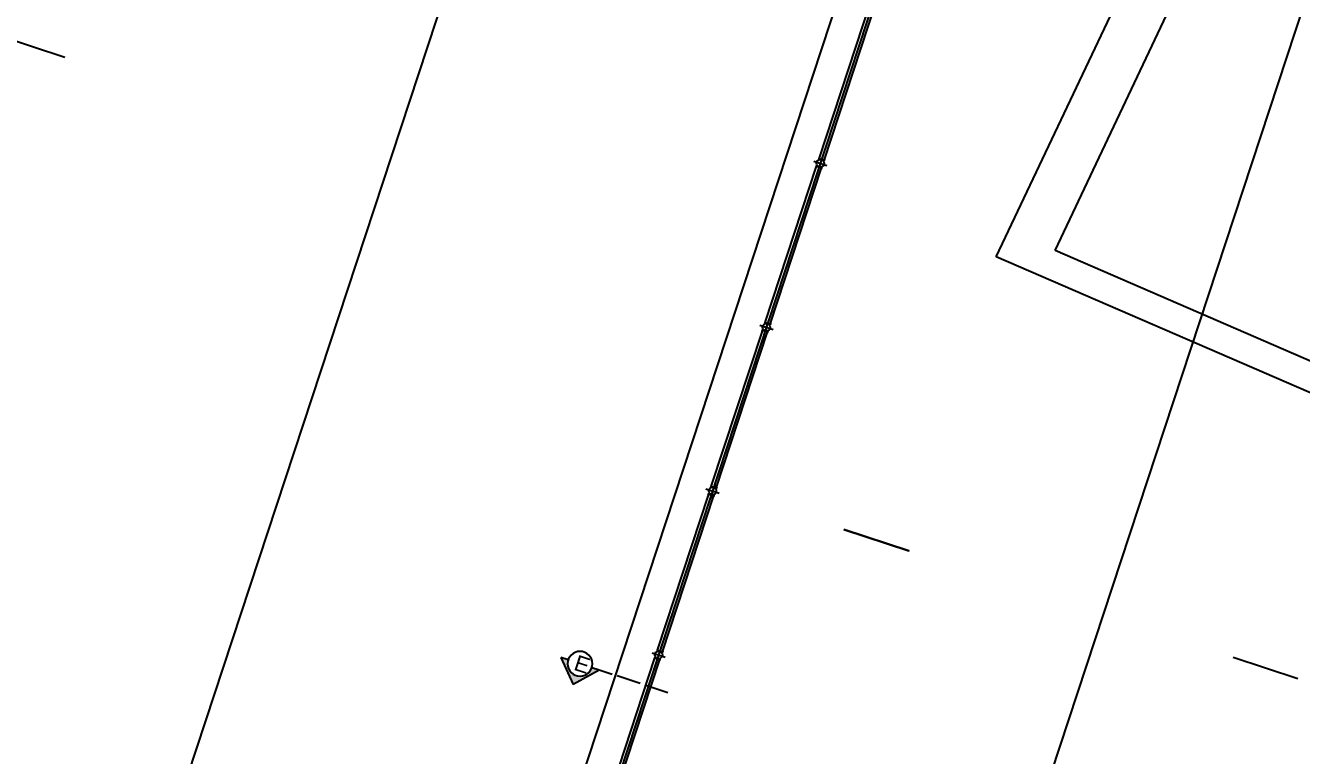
# Model space of a CAD drawing. Header units: metres. Extents: x 2 to 659295185, y -28 to 1124222152.
# Drawn here: x 654479.15 to 654516.15, y 1123435.37 to 1123456.52 of the extents above; entities that cross this region are included whole.
import ezdxf

# ---------------------------------------------------------------- set-up
doc = ezdxf.new("R2010")
doc.units = ezdxf.units.M
doc.header["$MEASUREMENT"] = 0
doc.layers.get('0').update_dxf_attribs({"linetype": 'CONTINUOUS'})
for name, color, linetype in [('Acotado', 7, 'CONTINUOUS'), ('Estructura', 1, 'CONTINUOUS'), ('MANZANA', 30, 'CONTINUOUS'), ('PARED', 7, 'CONTINUOUS'), ('TEXTURA PISO', 251, 'CONTINUOUS'), ('Vista 1', 4, 'CONTINUOUS')]:
    doc.layers.add(name, color=color, linetype=linetype)
doc.styles.add('FORMAT', font='swissl.ttf')
doc.dimstyles.new('1-1000', dxfattribs={"dimtxt": 2.2, "dimasz": 1.13, "dimexe": 1.1, "dimexo": 0.02, "dimgap": 0.022, "dimtad": 0, "dimzin": 1, "dimdsep": 46, "dimtxsty": 'FORMAT', "dimblk": 'ARCHTICK', "dimcen": 0.02, "dimdle": 1.1, "dimazin": 1, "dimtfac": 1, "dimtofl": 0, "dimtmove": 2, "dimatfit": 3, "dimldrblk": 'ARCHTICK', "dimfxl": 1, "dimtolj": 1, "dimtzin": 1, "dimarcsym": 1})

# ---------------------------------------------------------------- blocks, each defined once
blk = doc.blocks.new('_ArchTick')
at = {"color": 0, "linetype": 'ByBlock', "const_width": 0.15}
blk.add_lwpolyline([(-0.5, -0.5), (0.5, 0.5)], dxfattribs=at)
blk = doc.blocks.new('*D2441')
at = {"layer": 'Acotado', "color": 0, "lineweight": -2, "transparency": 16777216}
for p, q in [((654450.891, 1123511.94), (654448.667, 1123505.18)), ((654447.966, 1123506.569), (654550.058, 1123472.978)), ((654660.495, 1123436.642), (654558.403, 1123470.232)), ((654661.331, 1123442.701), (654659.106, 1123435.94))]:
    blk.add_line(p, q, dxfattribs=at)
at = {"layer": 'Acotado', "color": 0, "lineweight": -2, "transparency": 16777216, "xscale": 1.13, "yscale": 1.13, "zscale": 1.13}
for p, rotation in [((654449.011, 1123506.225), 161.7875527894801), ((654659.45, 1123436.985), 341.7875527894802)]:
    blk.add_blockref('_ArchTick', p, dxfattribs=dict(at, rotation=rotation))
at = {"layer": 'Acotado', "color": 0, "transparency": 16777216, "insert": (654554.23, 1123471.605), "char_height": 2.2, "attachment_point": 5, "rotation": 341.7876, "style": 'FORMAT'}
blk.add_mtext('\\A1;221.54', dxfattribs=at)
blk = doc.blocks.new('eco 220x220')
at = {"color": 8}
for p, q in [((-0.202, 0), (0.202, 0)), ((0, 0.202), (0, -0.202))]:
    blk.add_line(p, q, dxfattribs=at)
blk.add_circle((0, 0), 0.11)
blk = doc.blocks.new('detalle metalico')
at = {"layer": 'Estructura'}
for points in [[(665221.743, 1123542.564), (665221.743, 1123542.598), (665221.709, 1123542.598), (665221.709, 1123542.604), (665221.749, 1123542.604), (665221.749, 1123542.564), (665221.743, 1123542.564)], [(665221.743, 1123542.482), (665221.743, 1123542.448), (665221.709, 1123542.448), (665221.709, 1123542.442), (665221.749, 1123542.442), (665221.749, 1123542.482), (665221.743, 1123542.482)]]:
    blk.add_lwpolyline(points, dxfattribs=at)
blk.add_lwpolyline([(665221.743, 1123542.448), (665221.737, 1123542.448), (665221.737, 1123542.598), (665221.743, 1123542.598)], close=True, dxfattribs=at)
blk = doc.blocks.new('signo')
h = blk.add_hatch(color=256)
h.dxf.hatch_style = 1
edge = h.paths.add_edge_path()
edge.add_arc((664510.729, 1123539.908), 0.36, 180, 360)
edge.add_line((664511.089, 1123539.908), (664511.318, 1123539.908))
edge.add_line((664511.318, 1123539.908), (664510.729, 1123539.273))
edge.add_line((664510.729, 1123539.273), (664510.14, 1123539.908))
edge.add_line((664510.14, 1123539.908), (664510.369, 1123539.908))
for p, q in [((664510.14, 1123539.908), (664510.729, 1123539.273)), ((664510.14, 1123539.908), (664510.369, 1123539.908)), ((664511.318, 1123539.908), (664510.729, 1123539.273)), ((664511.089, 1123539.908), (664511.318, 1123539.908))]:
    blk.add_line(p, q)
blk.add_circle((664510.729, 1123539.908), 0.36)
blk = doc.blocks.new('sig')
for p, q in [((664508.047, 1123539.908), (664508.747, 1123539.908)), ((664508.897, 1123539.908), (664509.597, 1123539.908)), ((664509.744, 1123539.908), (664510.14, 1123539.908))]:
    blk.add_line(p, q)
blk.add_blockref('signo', (0, 0))
blk = doc.blocks.new('A$C562C02F1')
at = {"layer": 'PARED'}
for p, q in [((10.116, 22.577), (14.884, 22.577)), ((15.116, 22.577), (19.884, 22.577)), ((20.116, 22.577), (24.884, 22.577)), ((25.116, 22.577), (29.884, 22.577)), ((30.116, 22.577), (34.884, 22.577)), ((10.116, 22.427), (14.884, 22.427)), ((15.116, 22.427), (19.884, 22.427)), ((20.116, 22.427), (24.884, 22.427)), ((25.116, 22.427), (29.884, 22.427)), ((30.116, 22.427), (34.884, 22.427))]:
    blk.add_line(p, q, dxfattribs=at)
at = {"layer": 'Vista 1'}
blk.add_line((-27.68, 23.502), (42, 23.502), dxfattribs=at)
at = {"xscale": -1}
for name, p, rotation in [('sig', (-1123525.865, -664486.142), 270), ('detalle metalico', (-665206.853, 1123565.025), 180), ('detalle metalico', (-665201.853, 1123565.025), 180), ('detalle metalico', (-665196.853, 1123565.025), 180), ('detalle metalico', (-665191.853, 1123565.025), 180)]:
    blk.add_blockref(name, p, dxfattribs=dict(at, rotation=rotation))
at = {"rotation": 180}
for p in [(665236.853, 1123565.025), (665241.853, 1123565.025), (665246.853, 1123565.025), (665251.853, 1123565.025)]:
    blk.add_blockref('detalle metalico', p, dxfattribs=at)
at = {"layer": 'Estructura', "rotation": 270}
for p in [(15, 22.502), (20, 22.502), (25, 22.502), (30, 22.502)]:
    blk.add_blockref('eco 220x220', p, dxfattribs=at)
at = {"insert": (14.276, 24.735), "char_height": 0.456, "attachment_point": 1, "rotation": 270, "style": 'FORMAT'}
blk.add_mtext_dynamic_manual_height_columns('E', width=0.53417, gutter_width=0.798, heights=[0], dxfattribs=at)

msp = doc.modelspace()

# ---------------------------------------------------------------- linework, layer by layer
at = {"layer": 'MANZANA', "lineweight": -3}
for points in [[(654685.2977, 1123825.8224), (654754.2977, 1123791.8224), (654674.2977, 1123593.8224), (654878.2977, 1123382.8224), (654759.2977, 1123163.8224), (654521.2977, 1123229.8224), (654590.2977, 1123413.8224), (654507.2977, 1123449.8224), (654685.2977, 1123825.8224)], [(654687, 1123826), (654756, 1123792), (654676, 1123594), (654880, 1123383), (654761, 1123164), (654523, 1123230), (654592, 1123414), (654509, 1123450), (654687, 1123826)]]:
    msp.add_lwpolyline(points, dxfattribs=at)
at = {"layer": 'PARED', "flags": 128}
for points in [[(654481.0284, 1123426.1815), (654494.6686, 1123467.638)], [(654503.5944, 1123418.7568), (654517.2345, 1123460.2132)]]:
    msp.add_lwpolyline(points, dxfattribs=at)
at = {"layer": 'TEXTURA PISO', "flags": 128}
for points in [[(654478.4076, 1123456.2209), (654480.2881, 1123455.6022)], [(654497.2612, 1123437.5131), (654497.8799, 1123439.3936)], [(654516.0419, 1123437.5861), (654514.1614, 1123438.2048)]]:
    msp.add_lwpolyline(points, dxfattribs=at)
msp.add_lwpolyline([(654502.8784, 1123441.9172), (654504.7589, 1123441.2984), (654502.8784, 1123441.9172)], close=True, dxfattribs=at)
at = {"layer": 'Vista 1', "flags": 128}
msp.add_lwpolyline([(654492.3114, 1123422.4691), (654505.9515, 1123463.9256)], dxfattribs=at)
msp.add_lwpolyline([(654492.3114, 1123422.4691), (654505.9515, 1123463.9256)], dxfattribs=at)

# ---------------------------------------------------------------- block references
at = {"color": 5, "extrusion": (0, 0, -1), "xscale": -1, "rotation": 288.2124472151277}
msp.add_blockref('A$C562C02F1', (-654514.1933, 1123416.9989), dxfattribs=at)

# ---------------------------------------------------------------- dimensions: what is measured, and where the dimension line sits
at = {"layer": 'Acotado'}
dim = msp.add_linear_dim(base=(654449.0105, 1123506.2251), p1=(654661.3368, 1123442.7195), p2=(654450.8972, 1123511.9592), angle=341.78755, dimstyle='1-1000', dxfattribs=at)
dim.commit()
dim.dimension.update_dxf_attribs({"geometry": '*D2441', "text_midpoint": (654554.2303, 1123471.6052)})

doc.saveas('drawing.dxf')
